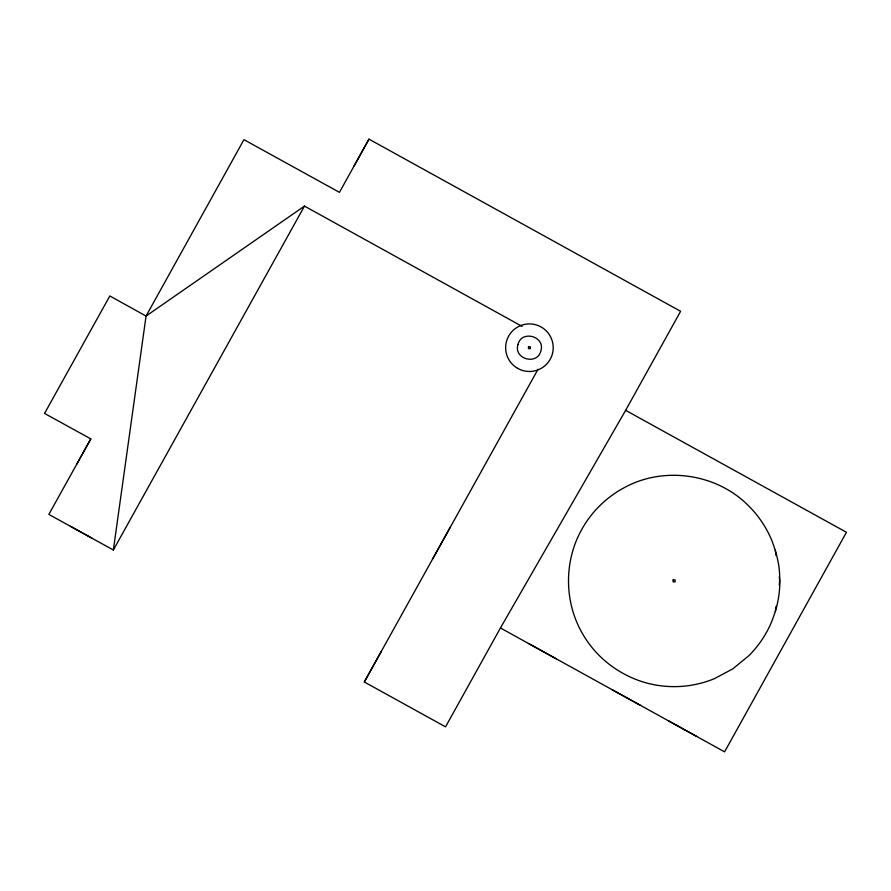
<?xml version="1.0" encoding="UTF-8"?>
<svg xmlns="http://www.w3.org/2000/svg" width="891" height="891" viewBox="0 0 891 891"><rect width="100%" height="100%" fill="white"/><g stroke="black" fill="none" stroke-linecap="round" stroke-linejoin="round"><path stroke-width="1.34" d="M522.115 326.396L304.477 206.099L146.057 316.06L109.838 295.968L44.55 413.424L90.804 438.895L48.86 514.397L113.357 550.003L146.057 316.06L243.945 139.664L339.46 192.356L368.974 139.141L680.624 311.304L625.638 410.339L500.441 627.977L445.545 726.844L364.308 681.994L538.03 369.264M779.269 584.908C780.995 569.817 777.152 554.492 771.806 540.436A105.394 105.394 0 0 0 748.897 506.144C717.188 473.622 664.073 465.748 624.29 487.655A105.372 105.372 0 0 0 599.365 506.133A105.372 105.372 0 0 0 580.876 531.058C564.382 561.62 564.393 600.178 580.887 630.75A105.294 105.294 0 0 0 599.365 655.665C611.672 667.849 626.896 676.948 643.436 682.083A105.984 105.984 0 0 0 674.131 686.638A105.762 105.762 0 0 0 714.593 678.586L732.87 668.807L748.897 655.665A105.338 105.338 0 0 0 771.806 621.361L775.304 611.594L776.106 606.248M354.217 165.748L368.974 139.141M76.826 464.066L90.804 438.895M113.357 550.003L304.477 206.099M364.308 681.994L381.415 651.198M432.736 558.791L449.855 527.995M625.638 410.339L846.45 532.283L724.595 751.859L500.441 627.977M528.452 643.469L556.474 658.95M612.518 689.924L640.54 705.405M668.551 720.886L696.573 736.378M70.367 526.269L91.862 538.131M775.304 550.204L776.106 555.538M779.269 576.9L779.87 580.899A105.94 105.94 0 0 1 775.304 611.594M517.938 344.617C513.416 359.229 537.529 365.678 540.915 350.776C545.426 336.163 521.324 329.703 517.938 344.617M528.497 346.766L528.497 348.626L530.357 348.626L530.357 346.766L528.497 346.766M673.139 579.907L673.139 581.901L675.122 581.901L675.122 579.907L673.139 579.907M517.526 368.295A23.79 23.79 0 0 0 553.211 347.69A23.79 23.79 0 0 0 517.526 327.097A23.79 23.79 0 0 0 517.526 368.295"/></g></svg>
